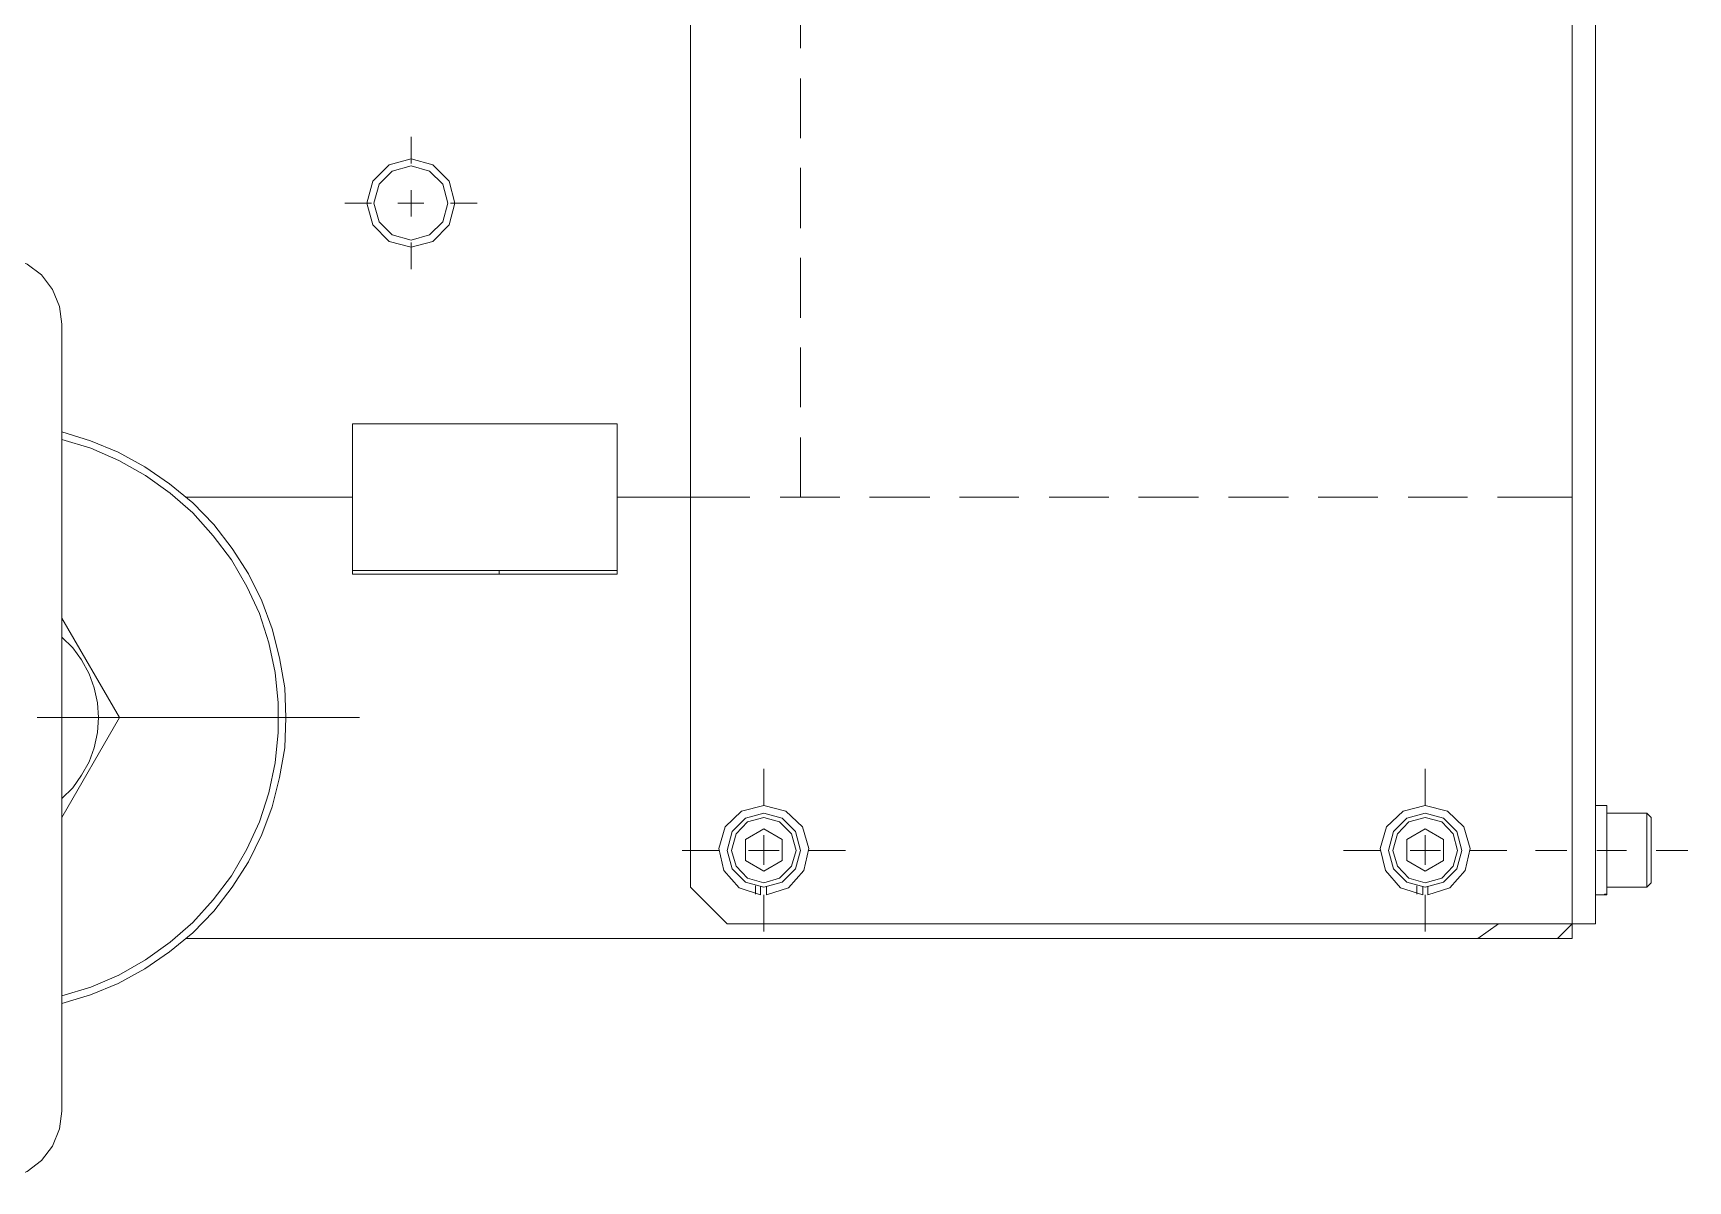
# Model space of a CAD drawing. Header units: millimetres. Extents: x 288 to 8834, y 20 to 9668.
# Drawn here: x 3797.4 to 4022.5, y 8823.8 to 8979.9 of the extents above; entities that cross this region are included whole.
import ezdxf

# ---------------------------------------------------------------- set-up
doc = ezdxf.new("R2010")
doc.units = ezdxf.units.MM
doc.layers.add('Layer1', color=7, linetype='Continuous')

# ---------------------------------------------------------------- blocks, each defined once
blk = doc.blocks.new('BLKF302')
at = {"layer": 'Layer1', "color": 7, "linetype": 'Continuous', "lineweight": 13}
for p, q in [((3808.96, 8922.93), (3805.17, 8924.48)), ((3812.57, 8920.95), (3808.96, 8922.93)), ((3815.93, 8918.62), (3812.57, 8920.95)), ((3819.12, 8916.04), (3815.93, 8918.62)), ((3821.96, 8913.11), (3819.12, 8916.04)), ((3824.46, 8909.84), (3821.96, 8913.11)), ((3826.7, 8906.39), (3824.46, 8909.84)), ((3828.51, 8902.69), (3826.7, 8906.39)), ((3829.88, 8898.9), (3828.51, 8902.69)), ((3830.92, 8894.94), (3829.88, 8898.9)), ((3831.61, 8890.89), (3830.92, 8894.94)), ((3831.78, 8886.85), (3831.61, 8890.89)), ((3831.61, 8882.71), (3831.78, 8886.85)), ((3830.92, 8878.67), (3831.61, 8882.71)), ((3829.88, 8874.7), (3830.92, 8878.67)), ((3828.51, 8870.92), (3829.88, 8874.7)), ((3826.7, 8867.21), (3828.51, 8870.92)), ((3824.46, 8863.77), (3826.7, 8867.21)), ((3821.96, 8860.5), (3824.46, 8863.77)), ((3819.12, 8857.57), (3821.96, 8860.5)), ((3815.93, 8854.98), (3819.12, 8857.57)), ((3812.57, 8852.66), (3815.93, 8854.98)), ((3805.17, 8849.13), (3808.96, 8850.68)), ((3808.96, 8850.68), (3812.57, 8852.66)), ((3801.29, 8847.92), (3805.17, 8849.13))]:
    blk.add_line(p, q, dxfattribs=at)
blk = doc.blocks.new('BLKF304')
at = {"layer": 'Layer1', "color": 7, "linetype": 'Continuous', "lineweight": 13}
for p, q in [((3809.04, 8921.81), (3805.25, 8923.45)), ((3812.66, 8919.74), (3809.04, 8921.81)), ((3816.02, 8917.33), (3812.66, 8919.74)), ((3819.12, 8914.66), (3816.02, 8917.33)), ((3821.87, 8911.56), (3819.12, 8914.66)), ((3824.37, 8908.29), (3821.87, 8911.56)), ((3826.44, 8904.67), (3824.37, 8908.29)), ((3828.16, 8900.97), (3826.44, 8904.67)), ((3829.45, 8897.01), (3828.16, 8900.97)), ((3830.31, 8892.96), (3829.45, 8897.01)), ((3830.74, 8888.83), (3830.31, 8892.96)), ((3830.74, 8884.78), (3830.74, 8888.83)), ((3830.31, 8880.65), (3830.74, 8884.78)), ((3829.45, 8876.6), (3830.31, 8880.65)), ((3828.16, 8872.64), (3829.45, 8876.6)), ((3826.44, 8868.94), (3828.16, 8872.64)), ((3824.37, 8865.32), (3826.44, 8868.94)), ((3821.87, 8862.05), (3824.37, 8865.32)), ((3819.12, 8858.95), (3821.87, 8862.05)), ((3816.02, 8856.28), (3819.12, 8858.95)), ((3812.66, 8853.87), (3816.02, 8856.28)), ((3809.04, 8851.8), (3812.66, 8853.87)), ((3805.25, 8850.16), (3809.04, 8851.8)), ((3801.29, 8848.96), (3805.25, 8850.16))]:
    blk.add_line(p, q, dxfattribs=at)
blk = doc.blocks.new('BLKF305')
at = {"layer": 'Layer1', "color": 7, "linetype": 'Continuous', "lineweight": 13}
for p, q in [((3803.96, 8894.68), (3802.76, 8896.32)), ((3805, 8892.79), (3803.96, 8894.68)), ((3805.69, 8890.89), (3805, 8892.79)), ((3806.12, 8888.83), (3805.69, 8890.89)), ((3806.29, 8886.85), (3806.12, 8888.83)), ((3806.12, 8884.78), (3806.29, 8886.85)), ((3805.69, 8882.71), (3806.12, 8884.78)), ((3805, 8880.82), (3805.69, 8882.71)), ((3803.96, 8879.01), (3805, 8880.82)), ((3802.76, 8877.29), (3803.96, 8879.01)), ((3801.29, 8875.82), (3802.76, 8877.29))]:
    blk.add_line(p, q, dxfattribs=at)
blk = doc.blocks.new('BLKF307')
at = {"layer": 'Layer1', "color": 7, "linetype": 'Continuous', "lineweight": 13}
for p, q in [((3782.26, 8833.28), (3782.61, 8830.87)), ((3782.61, 8830.87), (3783.55, 8828.55)), ((3800, 8828.55), (3800.95, 8830.87)), ((3783.55, 8828.55), (3785.1, 8826.57)), ((3798.54, 8826.57), (3800, 8828.55)), ((3785.1, 8826.57), (3787, 8825.1)), ((3796.56, 8825.1), (3798.54, 8826.57)), ((3787, 8825.1), (3789.32, 8824.16)), ((3789.32, 8824.16), (3791.82, 8823.81)), ((3791.82, 8823.81), (3794.23, 8824.16)), ((3794.23, 8824.16), (3796.56, 8825.1))]:
    blk.add_line(p, q, dxfattribs=at)
blk = doc.blocks.new('BLKF308')
at = {"layer": 'Layer1', "color": 7, "linetype": 'Continuous', "lineweight": 13}
for p, q in [((3791.82, 8949.8), (3789.32, 8949.45)), ((3794.23, 8949.45), (3791.82, 8949.8)), ((3787, 8948.5), (3785.1, 8947.04)), ((3789.32, 8949.45), (3787, 8948.5)), ((3796.56, 8948.5), (3794.23, 8949.45)), ((3798.54, 8947.04), (3796.56, 8948.5)), ((3783.55, 8945.06), (3782.61, 8942.74)), ((3785.1, 8947.04), (3783.55, 8945.06)), ((3800, 8945.06), (3798.54, 8947.04)), ((3800.95, 8942.74), (3800, 8945.06)), ((3782.61, 8942.74), (3782.26, 8940.32)), ((3801.29, 8940.32), (3800.95, 8942.74))]:
    blk.add_line(p, q, dxfattribs=at)
blk = doc.blocks.new('BLKF499')
at = {"layer": 'Layer1', "color": 7, "linetype": 'Continuous', "lineweight": 13}
for p, q in [((3989.28, 8870.23), (3986.78, 8871.69)), ((3984.29, 8870.23), (3984.29, 8867.39)), ((3989.28, 8867.39), (3989.28, 8870.23)), ((3984.29, 8867.39), (3986.78, 8865.92)), ((3986.78, 8865.92), (3989.28, 8867.39))]:
    blk.add_line(p, q, dxfattribs=at)
blk = doc.blocks.new('BLKF500')
at = {"layer": 'Layer1', "color": 7, "linetype": 'Continuous', "lineweight": 13}
for p, q in [((3986.78, 8873.24), (3984.54, 8872.64)), ((3989.02, 8872.64), (3986.78, 8873.24)), ((3982.99, 8871), (3982.39, 8868.76)), ((3984.54, 8872.64), (3982.99, 8871)), ((3990.57, 8871), (3989.02, 8872.64)), ((3991.18, 8868.76), (3990.57, 8871)), ((3982.39, 8868.76), (3982.99, 8866.61)), ((3982.99, 8866.61), (3984.54, 8864.97)), ((3989.02, 8864.97), (3990.57, 8866.61)), ((3984.54, 8864.97), (3986.78, 8864.37)), ((3986.78, 8864.37), (3989.02, 8864.97))]:
    blk.add_line(p, q, dxfattribs=at)
blk = doc.blocks.new('BLKF501')
at = {"layer": 'Layer1', "color": 7, "linetype": 'Continuous', "lineweight": 13}
for p, q in [((3984.29, 8873.15), (3982.48, 8871.35)), ((3986.78, 8873.84), (3984.29, 8873.15)), ((3989.28, 8873.15), (3986.78, 8873.84)), ((3991.09, 8871.35), (3989.28, 8873.15)), ((3982.48, 8871.35), (3981.79, 8868.76)), ((3991.78, 8868.76), (3991.09, 8871.35)), ((3981.79, 8868.76), (3982.48, 8866.27)), ((3982.48, 8866.27), (3984.29, 8864.46)), ((3989.28, 8864.46), (3991.09, 8866.27)), ((3984.29, 8864.46), (3986.78, 8863.77)), ((3986.78, 8863.77), (3989.28, 8864.46))]:
    blk.add_line(p, q, dxfattribs=at)
blk = doc.blocks.new('BLKF502')
at = {"layer": 'Layer1', "color": 7, "linetype": 'Continuous', "lineweight": 13}
for p, q in [((3899.29, 8870.23), (3896.79, 8871.69)), ((3899.29, 8867.39), (3899.29, 8870.23)), ((3894.3, 8867.39), (3896.79, 8865.92)), ((3896.79, 8865.92), (3899.29, 8867.39))]:
    blk.add_line(p, q, dxfattribs=at)
blk = doc.blocks.new('BLKF503')
at = {"layer": 'Layer1', "color": 7, "linetype": 'Continuous', "lineweight": 13}
for p, q in [((3896.79, 8873.24), (3894.56, 8872.64)), ((3898.95, 8872.64), (3896.79, 8873.24)), ((3893.01, 8871), (3892.4, 8868.76)), ((3894.56, 8872.64), (3893.01, 8871)), ((3900.58, 8871), (3898.95, 8872.64)), ((3901.19, 8868.76), (3900.58, 8871)), ((3892.4, 8868.76), (3893.01, 8866.61)), ((3893.01, 8866.61), (3894.56, 8864.97)), ((3898.95, 8864.97), (3900.58, 8866.61)), ((3894.56, 8864.97), (3896.79, 8864.37)), ((3896.79, 8864.37), (3898.95, 8864.97))]:
    blk.add_line(p, q, dxfattribs=at)
blk = doc.blocks.new('BLKF504')
at = {"layer": 'Layer1', "color": 7, "linetype": 'Continuous', "lineweight": 13}
for p, q in [((3894.3, 8873.15), (3892.49, 8871.35)), ((3896.79, 8873.84), (3894.3, 8873.15)), ((3899.29, 8873.15), (3896.79, 8873.84)), ((3901.1, 8871.35), (3899.29, 8873.15)), ((3892.49, 8871.35), (3891.8, 8868.76)), ((3901.79, 8868.76), (3901.1, 8871.35)), ((3891.8, 8868.76), (3892.49, 8866.27)), ((3892.49, 8866.27), (3894.3, 8864.46)), ((3899.29, 8864.46), (3901.1, 8866.27)), ((3894.3, 8864.46), (3896.79, 8863.77)), ((3896.79, 8863.77), (3899.29, 8864.46))]:
    blk.add_line(p, q, dxfattribs=at)
blk = doc.blocks.new('BLKF652')
at = {"layer": 'Layer1', "color": 7, "linetype": 'Continuous', "lineweight": 13}
for p, q in [((3893.78, 8874.1), (3891.54, 8871.95)), ((3896.79, 8874.88), (3893.78, 8874.1)), ((3899.81, 8874.1), (3896.79, 8874.88)), ((3902.05, 8871.95), (3899.81, 8874.1)), ((3891.54, 8871.95), (3890.68, 8869.02)), ((3902.91, 8869.02), (3902.05, 8871.95)), ((3890.68, 8869.02), (3891.37, 8866.01)), ((3902.22, 8866.01), (3902.91, 8869.02)), ((3891.37, 8866.01), (3893.44, 8863.68)), ((3900.15, 8863.68), (3902.22, 8866.01)), ((3897.14, 8862.74), (3900.15, 8863.68))]:
    blk.add_line(p, q, dxfattribs=at)
blk = doc.blocks.new('BLKF653')
at = {"layer": 'Layer1', "color": 7, "linetype": 'Continuous', "lineweight": 13}
for p, q in [((3981.53, 8871.95), (3983.77, 8874.1)), ((3983.77, 8874.1), (3986.78, 8874.88)), ((3986.78, 8874.88), (3989.8, 8874.1)), ((3989.8, 8874.1), (3992.04, 8871.95)), ((3980.67, 8869.02), (3981.53, 8871.95)), ((3992.04, 8871.95), (3992.9, 8869.02)), ((3981.36, 8866.01), (3980.67, 8869.02)), ((3992.9, 8869.02), (3992.21, 8866.01)), ((3983.43, 8863.68), (3981.36, 8866.01)), ((3992.21, 8866.01), (3990.14, 8863.68)), ((3986.44, 8862.74), (3983.43, 8863.68))]:
    blk.add_line(p, q, dxfattribs=at)
blk = doc.blocks.new('BLKF697')
at = {"layer": 'Layer1', "color": 7, "linetype": 'Continuous', "lineweight": 13}
for p, q in [((3845.81, 8962.02), (3843.58, 8959.79)), ((3848.83, 8962.8), (3845.81, 8962.02)), ((3851.76, 8962.02), (3848.83, 8962.8)), ((3854, 8959.79), (3851.76, 8962.02)), ((3843.58, 8959.79), (3842.8, 8956.77)), ((3854.77, 8956.77), (3854, 8959.79)), ((3842.8, 8956.77), (3843.58, 8953.84)), ((3843.58, 8953.84), (3845.81, 8951.6)), ((3851.76, 8951.6), (3854, 8953.84)), ((3845.81, 8951.6), (3848.83, 8950.83)), ((3848.83, 8950.83), (3851.76, 8951.6))]:
    blk.add_line(p, q, dxfattribs=at)
blk = doc.blocks.new('BLKF698')
at = {"layer": 'Layer1', "color": 7, "linetype": 'Continuous', "lineweight": 13}
for p, q in [((3846.25, 8961.16), (3844.44, 8959.36)), ((3848.83, 8961.85), (3846.25, 8961.16)), ((3851.33, 8961.16), (3848.83, 8961.85)), ((3853.13, 8959.36), (3851.33, 8961.16)), ((3844.44, 8959.36), (3843.75, 8956.77)), ((3853.82, 8956.77), (3853.13, 8959.36)), ((3843.75, 8956.77), (3844.44, 8954.27)), ((3844.44, 8954.27), (3846.25, 8952.47)), ((3851.33, 8952.47), (3853.13, 8954.27)), ((3846.25, 8952.47), (3848.83, 8951.78)), ((3848.83, 8951.78), (3851.33, 8952.47))]:
    blk.add_line(p, q, dxfattribs=at)
blk = doc.blocks.new('BLKF026')
at = {"layer": 'Layer1', "color": 7, "linetype": 'Continuous', "lineweight": 13}
for p, q in [((4006.76, 9254.81), (4006.76, 8858.77)), ((4009.95, 9254.81), (4009.95, 8858.77)), ((3886.8, 8863.77), (3886.8, 9249.82)), ((3901.79, 8977.87), (3901.79, 8985.96)), ((3901.79, 8965.64), (3901.79, 8973.74)), ((3848.83, 8965.81), (3848.83, 8962.2)), ((3901.79, 8953.41), (3901.79, 8961.59)), ((3848.83, 8958.58), (3848.83, 8954.96)), ((3839.79, 8956.77), (3843.4, 8956.77)), ((3847.02, 8956.77), (3850.55, 8956.77)), ((3853.13, 8954.27), (3853.82, 8956.77)), ((3854, 8953.84), (3854.77, 8956.77)), ((3854.17, 8956.77), (3857.78, 8956.77)), ((3848.83, 8951.43), (3848.83, 8947.82)), ((3901.79, 8941.19), (3901.79, 8949.37)), ((3801.29, 8940.32), (3801.29, 8833.28)), ((3901.79, 8929.04), (3901.79, 8937.14)), ((3805.17, 8924.48), (3801.29, 8925.68)), ((3840.82, 8926.8), (3876.82, 8926.8)), ((3840.82, 8916.81), (3840.82, 8926.8)), ((3840.82, 8926.8), (3840.82, 8906.83)), ((3876.82, 8926.8), (3840.82, 8926.8)), ((3876.82, 8926.8), (3876.82, 8916.81)), ((3876.82, 8926.8), (3876.82, 8906.83)), ((3901.79, 8916.81), (3901.79, 8924.91)), ((3805.25, 8923.45), (3801.29, 8924.65)), ((3840.82, 8916.81), (3818.26, 8916.81)), ((3818.26, 8916.81), (3840.82, 8916.81)), ((3840.82, 8916.81), (3840.82, 8906.31)), ((3886.8, 8916.81), (3876.82, 8916.81)), ((3876.82, 8906.31), (3876.82, 8916.81)), ((3876.82, 8916.81), (3886.8, 8916.81)), ((3886.8, 8916.81), (3894.9, 8916.81)), ((3899.03, 8916.81), (3907.13, 8916.81)), ((3911.18, 8916.81), (3919.36, 8916.81)), ((3923.4, 8916.81), (3931.5, 8916.81)), ((3935.63, 8916.81), (3943.73, 8916.81)), ((3947.77, 8916.81), (3955.95, 8916.81)), ((3960, 8916.81), (3968.18, 8916.81)), ((3972.23, 8916.81), (3980.32, 8916.81)), ((3984.46, 8916.81), (3992.55, 8916.81)), ((3996.6, 8916.81), (4006.76, 8916.81)), ((3876.82, 8906.83), (3840.82, 8906.83)), ((3860.8, 8906.31), (3860.8, 8906.83)), ((3876.82, 8906.31), (3840.82, 8906.31)), ((3809.13, 8886.85), (3801.29, 8900.37)), ((3802.76, 8896.32), (3801.29, 8897.78)), ((3797.94, 8886.85), (3841.77, 8886.85)), ((3801.29, 8873.24), (3809.13, 8886.85)), ((3896.79, 8874.88), (3896.79, 8879.87)), ((3986.78, 8874.88), (3986.78, 8879.87)), ((4011.5, 8874.88), (4009.95, 8874.88)), ((4011.5, 8862.74), (4011.5, 8874.88)), ((4016.92, 8873.84), (4011.5, 8873.84)), ((4017.53, 8873.24), (4016.92, 8873.84)), ((4016.92, 8873.84), (4016.92, 8863.77)), ((4017.53, 8873.24), (4017.53, 8864.37)), ((3896.79, 8871.69), (3894.3, 8870.23)), ((3896.79, 8866.78), (3896.79, 8870.83)), ((3986.78, 8871.69), (3984.29, 8870.23)), ((3986.78, 8866.78), (3986.78, 8870.83)), ((3885.69, 8868.76), (3890.68, 8868.76)), ((3894.3, 8870.23), (3894.3, 8867.39)), ((3894.73, 8868.76), (3898.86, 8868.76)), ((3900.58, 8866.61), (3901.19, 8868.76)), ((3901.1, 8866.27), (3901.79, 8868.76)), ((3902.91, 8868.76), (3907.9, 8868.76)), ((3975.67, 8868.76), (3980.67, 8868.76)), ((3984.72, 8868.76), (3988.85, 8868.76)), ((3990.57, 8866.61), (3991.18, 8868.76)), ((3991.09, 8866.27), (3991.78, 8868.76)), ((3992.9, 8868.76), (3997.89, 8868.76)), ((4006.07, 8868.76), (4001.77, 8868.76)), ((4014.17, 8868.76), (4010.12, 8868.76)), ((4022.52, 8868.76), (4018.22, 8868.76)), ((4016.92, 8863.77), (4017.53, 8864.37)), ((3886.8, 8863.77), (3891.8, 8858.77)), ((3893.44, 8863.68), (3896.36, 8862.74)), ((3895.67, 8862.82), (3895.67, 8863.94)), ((3896.36, 8862.74), (3896.36, 8863.85)), ((3896.79, 8857.74), (3896.79, 8862.74)), ((3897.14, 8862.74), (3897.14, 8863.85)), ((3985.66, 8862.82), (3985.66, 8863.94)), ((3986.44, 8862.74), (3986.44, 8863.85)), ((3986.78, 8857.74), (3986.78, 8862.74)), ((3987.13, 8862.74), (3987.13, 8863.85)), ((3990.14, 8863.68), (3987.13, 8862.74)), ((4009.95, 8862.74), (4011.15, 8862.74)), ((4010.72, 8862.74), (4011.5, 8862.74)), ((4011.15, 8862.74), (4011.24, 8862.82)), ((4011.24, 8862.82), (4011.5, 8862.82)), ((4011.5, 8863.77), (4016.92, 8863.77)), ((4009.95, 8858.77), (3891.8, 8858.77)), ((3993.93, 8856.79), (3996.77, 8858.77)), ((4006.76, 8858.77), (4004.78, 8856.79)), ((4006.76, 8858.77), (4006.76, 8856.79)), ((4004.78, 8856.79), (3818.26, 8856.79)), ((4006.76, 8856.79), (4004.78, 8856.79)), ((3800.95, 8830.87), (3801.29, 8833.28))]:
    blk.add_line(p, q, dxfattribs=at)
for name in ['BLKF697', 'BLKF698', 'BLKF308', 'BLKF302', 'BLKF304', 'BLKF305', 'BLKF652', 'BLKF504', 'BLKF503', 'BLKF653', 'BLKF501', 'BLKF500', 'BLKF502', 'BLKF499', 'BLKF307']:
    blk.add_blockref(name, (0, 0), dxfattribs=at)

msp = doc.modelspace()

# ---------------------------------------------------------------- block references
at = {"layer": 'Layer1', "color": 7, "linetype": 'Continuous', "lineweight": 13}
msp.add_blockref('BLKF026', (0, 0), dxfattribs=at)

doc.saveas('drawing.dxf')
